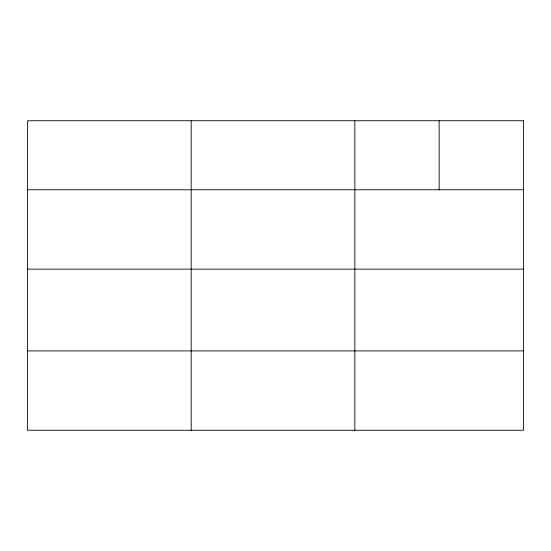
<?xml version="1.0" encoding="UTF-8"?>
<svg xmlns="http://www.w3.org/2000/svg" width="551" height="551" viewBox="0 0 551 551"><rect width="100%" height="100%" fill="white"/><g stroke="black" fill="none" stroke-linecap="round" stroke-linejoin="round"><path stroke-width="0.83" d="M27.55 189.764L523.45 189.764M27.55 269.129L523.45 269.129M27.55 350.891L523.45 350.891M439.147 120.745L439.147 189.764M354.844 120.745L354.844 430.255M191.197 120.745L191.197 430.255M523.45 120.745L27.55 120.745L27.55 430.255L523.45 430.255L523.45 120.745"/></g></svg>
